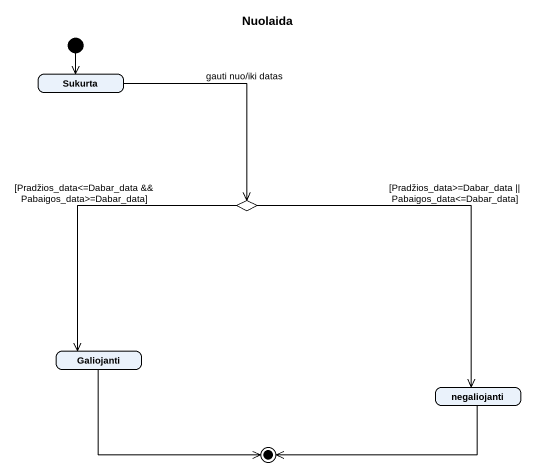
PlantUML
@startuml
title Nuolaida
hide empty description
state Sukurta
state choice1 <<choice>>
state Galiojanti
state negaliojanti
[*] --> Sukurta
Sukurta --> choice1 : gauti nuo/iki datas
choice1 --> Galiojanti : [Pradžios_data<=Dabar_data && Pabaigos_data>=Dabar_data]
choice1 --> negaliojanti : [Pradžios_data>=Dabar_data || Pabaigos_data<=Dabar_data]
Galiojanti -right-> [*]
negaliojanti -left-> [*]
@enduml
